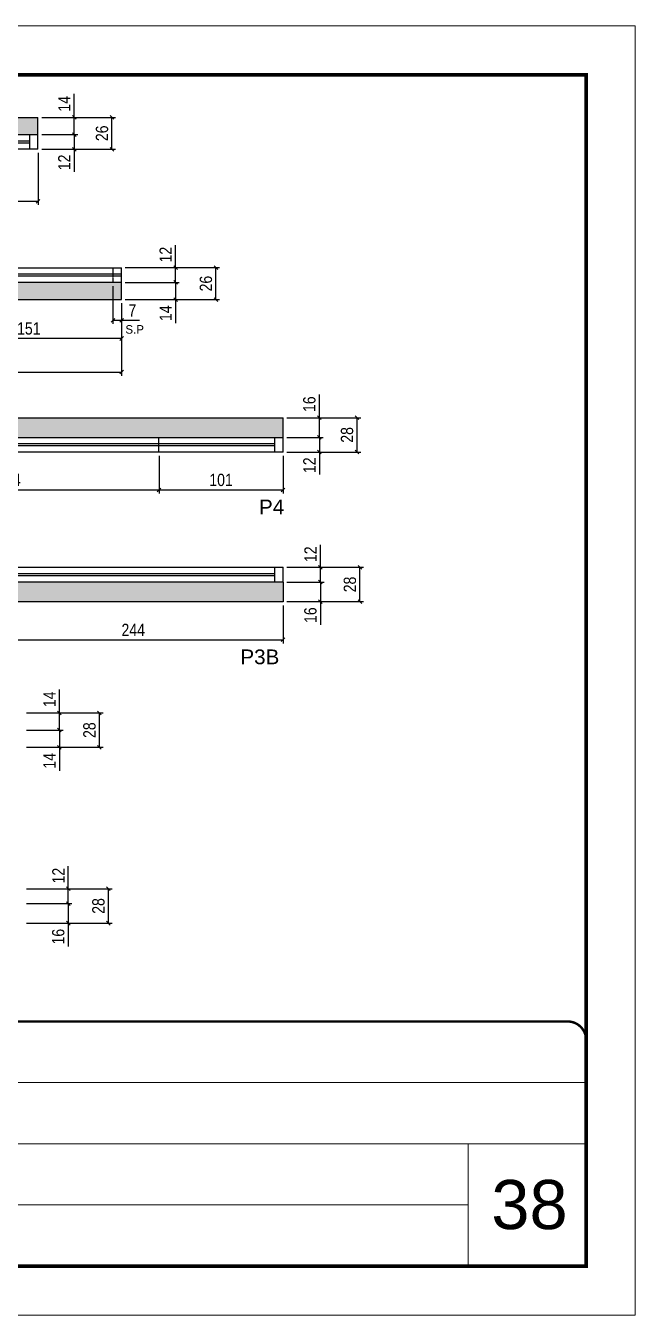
# Model space of a CAD drawing. Extents: x 3330 to 22105, y 1197 to 30204.
# Drawn here: x 5904 to 6400, y 18426 to 19476 of the extents above; entities that cross this region are included whole.
import ezdxf

# ---------------------------------------------------------------- set-up
doc = ezdxf.new("R2010")
doc.units = 0
for name, pattern in [('CONTINUO', [0]), ('DASHED', [0.75, 0.5, -0.25]), ('HIDDEN', [0.375, 0.25, -0.125])]:
    doc.linetypes.add(name, pattern=pattern)
for name, color, linetype in [('5', 5, 'Continuous'), ('COTA', 241, 'Continuous'), ('Painéis', 200, 'Continuous'), ('SARR_2.2x7', 40, 'Continuous'), ('SARR_EDITAR', 141, 'Continuous'), ('texto', 7, 'Continuous')]:
    doc.layers.add(name, color=color, linetype=linetype)
for name, color, linetype, lineweight in [('CARIMBO', 255, 'Continuous', 9), ('Folhas', 255, 'Continuous', 9), ('SARRAFO DE PRESSAO', 251, 'DASHED', 9)]:
    doc.layers.add(name, color=color, linetype=linetype, lineweight=lineweight)
doc.styles.add('ARIAL', font='arial.ttf')
doc.styles.add('COTA TECNICA', font='techl___.ttf', dxfattribs={"height": 10})
doc.styles.add('ROMAS860', font='ROMAS860.SHX')
doc.styles.get("Standard").update_dxf_attribs({"font": 'arial.ttf'})
doc.dimstyles.new('PAINEL', dxfattribs={"dimtxt": 10, "dimasz": 3, "dimexe": 3, "dimexo": 3, "dimgap": 3, "dimtad": 1, "dimdec": 1, "dimzin": 12, "dimdsep": 46, "dimtxsty": 'COTA TECNICA', "dimblk1": 'OBLIQUE', "dimblk2": 'OBLIQUE', "dimsah": 1, "dimcen": 0.9, "dimclrd": 4, "dimclre": 4, "dimclrt": 240, "dimadec": 1, "dimazin": 3, "dimtfac": 1, "dimtdec": 1, "dimtmove": 0, "dimatfit": 3, "dimfxl": 1, "dimtolj": 1, "dimtzin": 12, "dimarcsym": 0})

# ---------------------------------------------------------------- blocks, each defined once
blk = doc.blocks.new('9999999999')
at = {"color": 30, "linetype": 'CONTINUO'}
for p, q in [((98564.6, 34379.6), (99584, 34379.6)), ((98564.6, 34329.8), (99488, 34329.8)), ((99584, 34329.8), (99488, 34329.8)), ((99488, 34329.8), (99488, 34230.2)), ((98564.6, 34280), (99488, 34280))]:
    blk.add_line(p, q, dxfattribs=at)
at = {"color": 30, "linetype": 'CONTINUO', "const_width": 2}
blk.add_lwpolyline([(99584, 34230.2), (99584, 34414.4, 0.414214), (99569, 34429.4), (98229, 34429.4, 0.414214), (98214, 34414.4), (98214, 34245.2, 0.414214), (98229, 34230.2), (99584, 34230.2)], format="xyb", dxfattribs=at)
at = {"layer": 'Folhas'}
blk.add_lwpolyline([(98139, 34190.2), (99624, 34190.2), (99624, 35240.2), (98139, 35240.2)], close=True, dxfattribs=at)
at = {"layer": 'Folhas', "color": 30, "const_width": 3}
blk.add_lwpolyline([(98214, 34230.2), (99584, 34230.2), (99584, 35200.2), (98214, 35200.2)], close=True, dxfattribs=at)
blk = doc.blocks.new('_Oblique')
at = {"color": 0, "linetype": 'ByBlock', "lineweight": -2}
blk.add_line((-0.5, -0.5), (0.5, 0.5), dxfattribs=at)
blk = doc.blocks.new('*D2889')
at = {"layer": 'COTA', "color": 4, "linetype": 'ByBlock', "lineweight": -2, "transparency": 16777216}
for p, q in [((5674.6, 19372.4), (5674.6, 19330.1)), ((5913.6, 19372.4), (5913.6, 19330.1)), ((5674.6, 19333.1), (5913.6, 19333.1))]:
    blk.add_line(p, q, dxfattribs=at)
at = {"layer": 'Defpoints', "color": 0, "linetype": 'ByBlock', "transparency": 16777216}
for p in [(5674.6, 19375.4), (5913.6, 19375.4), (5913.6, 19333.1)]:
    blk.add_point(p, dxfattribs=at)
at = {"layer": 'COTA', "color": 4, "linetype": 'ByBlock', "lineweight": -2, "transparency": 16777216, "xscale": 3, "yscale": 3, "zscale": 3, "rotation": 180}
blk.add_blockref('_Oblique', (5674.6, 19333.1), dxfattribs=at)
at = {"layer": 'COTA', "color": 4, "linetype": 'ByBlock', "lineweight": -2, "transparency": 16777216, "xscale": 3, "yscale": 3, "zscale": 3}
blk.add_blockref('_Oblique', (5913.6, 19333.1), dxfattribs=at)
at = {"layer": 'COTA', "color": 240, "linetype": 'ByBlock', "transparency": 16777216, "insert": (5794.1, 19341.3), "char_height": 10, "attachment_point": 5, "style": 'COTA TECNICA'}
blk.add_mtext('\\A1;239', dxfattribs=at)
blk = doc.blocks.new('*D2890')
at = {"layer": 'COTA', "color": 4, "linetype": 'ByBlock', "lineweight": -2, "transparency": 16777216}
for p, q in [((5916.6, 19387.4), (5946.1, 19387.4)), ((5943.1, 19387.4), (5943.1, 19375.4)), ((5916.6, 19375.4), (5946.1, 19375.4)), ((5943.1, 19375.4), (5943.1, 19357))]:
    blk.add_line(p, q, dxfattribs=at)
at = {"layer": 'Defpoints', "color": 0, "linetype": 'ByBlock', "transparency": 16777216}
for p in [(5913.6, 19387.4), (5913.6, 19375.4), (5943.1, 19375.4)]:
    blk.add_point(p, dxfattribs=at)
at = {"layer": 'COTA', "color": 4, "linetype": 'ByBlock', "lineweight": -2, "transparency": 16777216, "xscale": 3, "yscale": 3, "zscale": 3}
for p, rotation in [((5943.1, 19387.4), 90), ((5943.1, 19375.4), 270)]:
    blk.add_blockref('_Oblique', p, dxfattribs=dict(at, rotation=rotation))
at = {"layer": 'COTA', "color": 240, "linetype": 'ByBlock', "transparency": 16777216, "insert": (5935, 19364.7), "char_height": 10, "attachment_point": 5, "rotation": 90, "style": 'COTA TECNICA'}
blk.add_mtext('\\A1;12', dxfattribs=at)
blk = doc.blocks.new('*D2891')
at = {"layer": 'COTA', "color": 4, "linetype": 'ByBlock', "lineweight": -2, "transparency": 16777216}
for p, q in [((5943.1, 19401.4), (5943.1, 19420.5)), ((5916.6, 19401.4), (5946.1, 19401.4)), ((5943.1, 19387.4), (5943.1, 19401.4)), ((5916.6, 19387.4), (5946.1, 19387.4))]:
    blk.add_line(p, q, dxfattribs=at)
at = {"layer": 'Defpoints', "color": 0, "linetype": 'ByBlock', "transparency": 16777216}
for p in [(5913.6, 19401.4), (5943.1, 19401.4), (5913.6, 19387.4)]:
    blk.add_point(p, dxfattribs=at)
at = {"layer": 'COTA', "color": 4, "linetype": 'ByBlock', "lineweight": -2, "transparency": 16777216, "xscale": 3, "yscale": 3, "zscale": 3}
for p, rotation in [((5943.1, 19401.4), 90), ((5943.1, 19387.4), 270)]:
    blk.add_blockref('_Oblique', p, dxfattribs=dict(at, rotation=rotation))
at = {"layer": 'COTA', "color": 240, "linetype": 'ByBlock', "transparency": 16777216, "insert": (5935, 19412.4), "char_height": 10, "attachment_point": 5, "rotation": 90, "style": 'COTA TECNICA'}
blk.add_mtext('\\A1;14', dxfattribs=at)
blk = doc.blocks.new('*D2892')
at = {"layer": 'COTA', "color": 4, "linetype": 'ByBlock', "lineweight": -2, "transparency": 16777216}
for p, q in [((5916.6, 19401.4), (5976.8, 19401.4)), ((5973.8, 19375.4), (5973.8, 19401.4)), ((5916.6, 19375.4), (5976.8, 19375.4))]:
    blk.add_line(p, q, dxfattribs=at)
at = {"layer": 'Defpoints', "color": 0, "linetype": 'ByBlock', "transparency": 16777216}
for p in [(5913.6, 19401.4), (5973.8, 19401.4), (5913.6, 19375.4)]:
    blk.add_point(p, dxfattribs=at)
at = {"layer": 'COTA', "color": 4, "linetype": 'ByBlock', "lineweight": -2, "transparency": 16777216, "xscale": 3, "yscale": 3, "zscale": 3}
for p, rotation in [((5973.8, 19401.4), 90), ((5973.8, 19375.4), 270)]:
    blk.add_blockref('_Oblique', p, dxfattribs=dict(at, rotation=rotation))
at = {"layer": 'COTA', "color": 240, "linetype": 'ByBlock', "transparency": 16777216, "insert": (5965.7, 19388.4), "char_height": 10, "attachment_point": 5, "rotation": 90, "style": 'COTA TECNICA'}
blk.add_mtext('\\A1;26', dxfattribs=at)
blk = doc.blocks.new('*D2894')
at = {"layer": 'COTA', "color": 4, "linetype": 'ByBlock', "lineweight": -2, "transparency": 16777216}
for p, q in [((5708.6, 19264), (5708.6, 19191)), ((5981.6, 19250), (5981.6, 19191)), ((5708.6, 19194), (5981.6, 19194))]:
    blk.add_line(p, q, dxfattribs=at)
at = {"layer": 'Defpoints', "color": 0, "linetype": 'ByBlock', "transparency": 16777216}
for p in [(5708.6, 19267), (5981.6, 19253), (5981.6, 19194)]:
    blk.add_point(p, dxfattribs=at)
at = {"layer": 'COTA', "color": 4, "linetype": 'ByBlock', "lineweight": -2, "transparency": 16777216, "xscale": 3, "yscale": 3, "zscale": 3, "rotation": 180}
blk.add_blockref('_Oblique', (5708.6, 19194), dxfattribs=at)
at = {"layer": 'COTA', "color": 4, "linetype": 'ByBlock', "lineweight": -2, "transparency": 16777216, "xscale": 3, "yscale": 3, "zscale": 3}
blk.add_blockref('_Oblique', (5981.6, 19194), dxfattribs=at)
at = {"layer": 'COTA', "color": 240, "linetype": 'ByBlock', "transparency": 16777216, "insert": (5845.1, 19202.2), "char_height": 10, "attachment_point": 5, "style": 'COTA TECNICA'}
blk.add_mtext('\\A1;273', dxfattribs=at)
blk = doc.blocks.new('*D2897')
at = {"layer": 'COTA', "color": 4, "linetype": 'ByBlock', "lineweight": -2, "transparency": 16777216}
for p, q in [((5830.6, 19264), (5830.6, 19218.3)), ((5981.6, 19250), (5981.6, 19218.3)), ((5981.6, 19221.3), (5830.6, 19221.3))]:
    blk.add_line(p, q, dxfattribs=at)
at = {"layer": 'Defpoints', "color": 0, "linetype": 'ByBlock', "transparency": 16777216}
for p in [(5830.6, 19267), (5981.6, 19253), (5830.6, 19221.3)]:
    blk.add_point(p, dxfattribs=at)
at = {"layer": 'COTA', "color": 4, "linetype": 'ByBlock', "lineweight": -2, "transparency": 16777216, "xscale": 3, "yscale": 3, "zscale": 3, "rotation": 180}
blk.add_blockref('_Oblique', (5830.6, 19221.3), dxfattribs=at)
at = {"layer": 'COTA', "color": 4, "linetype": 'ByBlock', "lineweight": -2, "transparency": 16777216, "xscale": 3, "yscale": 3, "zscale": 3}
blk.add_blockref('_Oblique', (5981.6, 19221.3), dxfattribs=at)
at = {"layer": 'COTA', "color": 240, "linetype": 'ByBlock', "transparency": 16777216, "insert": (5906.1, 19229.4), "char_height": 10, "attachment_point": 5, "style": 'COTA TECNICA'}
blk.add_mtext('\\A1;151', dxfattribs=at)
blk = doc.blocks.new('*D2899')
at = {"layer": 'COTA', "color": 4, "linetype": 'ByBlock', "lineweight": -2, "transparency": 16777216}
for p, q in [((6025.6, 19279), (6025.6, 19297.3)), ((5984.6, 19279), (6028.6, 19279)), ((6025.6, 19267), (6025.6, 19279)), ((5984.6, 19267), (6028.6, 19267))]:
    blk.add_line(p, q, dxfattribs=at)
at = {"layer": 'Defpoints', "color": 0, "linetype": 'ByBlock', "transparency": 16777216}
for p in [(5981.6, 19279), (6025.6, 19279), (5981.6, 19267)]:
    blk.add_point(p, dxfattribs=at)
at = {"layer": 'COTA', "color": 4, "linetype": 'ByBlock', "lineweight": -2, "transparency": 16777216, "xscale": 3, "yscale": 3, "zscale": 3}
for p, rotation in [((6025.6, 19279), 90), ((6025.6, 19267), 270)]:
    blk.add_blockref('_Oblique', p, dxfattribs=dict(at, rotation=rotation))
at = {"layer": 'COTA', "color": 240, "linetype": 'ByBlock', "transparency": 16777216, "insert": (6017.5, 19289.6), "char_height": 10, "attachment_point": 5, "rotation": 90, "style": 'COTA TECNICA'}
blk.add_mtext('\\A1;12', dxfattribs=at)
blk = doc.blocks.new('*D2900')
at = {"layer": 'COTA', "color": 4, "linetype": 'ByBlock', "lineweight": -2, "transparency": 16777216}
for p, q in [((5984.6, 19267), (6028.6, 19267)), ((6025.6, 19267), (6025.6, 19253)), ((5984.6, 19253), (6028.6, 19253)), ((6025.6, 19253), (6025.6, 19233.9))]:
    blk.add_line(p, q, dxfattribs=at)
at = {"layer": 'Defpoints', "color": 0, "linetype": 'ByBlock', "transparency": 16777216}
for p in [(5981.6, 19267), (5981.6, 19253), (6025.6, 19253)]:
    blk.add_point(p, dxfattribs=at)
at = {"layer": 'COTA', "color": 4, "linetype": 'ByBlock', "lineweight": -2, "transparency": 16777216, "xscale": 3, "yscale": 3, "zscale": 3}
for p, rotation in [((6025.6, 19267), 90), ((6025.6, 19253), 270)]:
    blk.add_blockref('_Oblique', p, dxfattribs=dict(at, rotation=rotation))
at = {"layer": 'COTA', "color": 240, "linetype": 'ByBlock', "transparency": 16777216, "insert": (6017.5, 19241.9), "char_height": 10, "attachment_point": 5, "rotation": 90, "style": 'COTA TECNICA'}
blk.add_mtext('\\A1;14', dxfattribs=at)
blk = doc.blocks.new('*D2901')
at = {"layer": 'COTA', "color": 4, "linetype": 'ByBlock', "lineweight": -2, "transparency": 16777216}
for p, q in [((5984.6, 19279), (6061.4, 19279)), ((6058.4, 19253), (6058.4, 19279)), ((5984.6, 19253), (6061.4, 19253))]:
    blk.add_line(p, q, dxfattribs=at)
at = {"layer": 'Defpoints', "color": 0, "linetype": 'ByBlock', "transparency": 16777216}
for p in [(5981.6, 19279), (6058.4, 19279), (5981.6, 19253)]:
    blk.add_point(p, dxfattribs=at)
at = {"layer": 'COTA', "color": 4, "linetype": 'ByBlock', "lineweight": -2, "transparency": 16777216, "xscale": 3, "yscale": 3, "zscale": 3}
for p, rotation in [((6058.4, 19279), 90), ((6058.4, 19253), 270)]:
    blk.add_blockref('_Oblique', p, dxfattribs=dict(at, rotation=rotation))
at = {"layer": 'COTA', "color": 240, "linetype": 'ByBlock', "transparency": 16777216, "insert": (6050.3, 19266), "char_height": 10, "attachment_point": 5, "rotation": 90, "style": 'COTA TECNICA'}
blk.add_mtext('\\A1;26', dxfattribs=at)
blk = doc.blocks.new('*D2902')
at = {"layer": 'COTA', "color": 4, "linetype": 'ByBlock', "lineweight": -2, "transparency": 16777216}
for p, q in [((5974.6, 19264), (5974.6, 19233.2)), ((5981.6, 19250), (5981.6, 19233.2)), ((5974.6, 19236.2), (5981.6, 19236.2)), ((5981.6, 19236.2), (5996.3, 19236.2))]:
    blk.add_line(p, q, dxfattribs=at)
at = {"layer": 'Defpoints', "color": 0, "linetype": 'ByBlock', "transparency": 16777216}
for p in [(5974.6, 19267), (5981.6, 19253), (5981.6, 19236.2)]:
    blk.add_point(p, dxfattribs=at)
at = {"layer": 'COTA', "color": 4, "linetype": 'ByBlock', "lineweight": -2, "transparency": 16777216, "xscale": 3, "yscale": 3, "zscale": 3, "rotation": 180}
blk.add_blockref('_Oblique', (5974.6, 19236.2), dxfattribs=at)
at = {"layer": 'COTA', "color": 4, "linetype": 'ByBlock', "lineweight": -2, "transparency": 16777216, "xscale": 3, "yscale": 3, "zscale": 3}
blk.add_blockref('_Oblique', (5981.6, 19236.2), dxfattribs=at)
at = {"layer": 'COTA', "color": 240, "linetype": 'ByBlock', "transparency": 16777216, "insert": (5990.4, 19244.2), "char_height": 10, "attachment_point": 5, "style": 'COTA TECNICA'}
blk.add_mtext('\\A1;7', dxfattribs=at)
blk = doc.blocks.new('*D2938')
at = {"layer": 'COTA', "color": 4, "linetype": 'ByBlock', "lineweight": -2, "transparency": 16777216}
for p, q in [((5768.1, 19125.8), (5768.1, 19095)), ((6012.1, 19125.8), (6012.1, 19095)), ((5768.1, 19098), (6012.1, 19098))]:
    blk.add_line(p, q, dxfattribs=at)
at = {"layer": 'Defpoints', "color": 0, "linetype": 'ByBlock', "transparency": 16777216}
for p in [(5768.1, 19128.8), (6012.1, 19128.8), (6012.1, 19098)]:
    blk.add_point(p, dxfattribs=at)
at = {"layer": 'COTA', "color": 4, "linetype": 'ByBlock', "lineweight": -2, "transparency": 16777216, "xscale": 3, "yscale": 3, "zscale": 3, "rotation": 180}
blk.add_blockref('_Oblique', (5768.1, 19098), dxfattribs=at)
at = {"layer": 'COTA', "color": 4, "linetype": 'ByBlock', "lineweight": -2, "transparency": 16777216, "xscale": 3, "yscale": 3, "zscale": 3}
blk.add_blockref('_Oblique', (6012.1, 19098), dxfattribs=at)
at = {"layer": 'COTA', "color": 240, "linetype": 'ByBlock', "transparency": 16777216, "insert": (5890.1, 19106.1), "char_height": 10, "attachment_point": 5, "style": 'COTA TECNICA'}
blk.add_mtext('\\A1;244', dxfattribs=at)
blk = doc.blocks.new('*D2939')
at = {"layer": 'COTA', "color": 4, "linetype": 'ByBlock', "lineweight": -2, "transparency": 16777216}
for p, q in [((6116.1, 19140.8), (6145.6, 19140.8)), ((6142.6, 19140.8), (6142.6, 19128.8)), ((6116.1, 19128.8), (6145.6, 19128.8)), ((6142.6, 19128.8), (6142.6, 19110.5))]:
    blk.add_line(p, q, dxfattribs=at)
at = {"layer": 'Defpoints', "color": 0, "linetype": 'ByBlock', "transparency": 16777216}
for p in [(6113.1, 19140.8), (6113.1, 19128.8), (6142.6, 19128.8)]:
    blk.add_point(p, dxfattribs=at)
at = {"layer": 'COTA', "color": 4, "linetype": 'ByBlock', "lineweight": -2, "transparency": 16777216, "xscale": 3, "yscale": 3, "zscale": 3}
for p, rotation in [((6142.6, 19140.8), 90), ((6142.6, 19128.8), 270)]:
    blk.add_blockref('_Oblique', p, dxfattribs=dict(at, rotation=rotation))
at = {"layer": 'COTA', "color": 240, "linetype": 'ByBlock', "transparency": 16777216, "insert": (6134.5, 19118.1), "char_height": 10, "attachment_point": 5, "rotation": 90, "style": 'COTA TECNICA'}
blk.add_mtext('\\A1;12', dxfattribs=at)
blk = doc.blocks.new('*D2940')
at = {"layer": 'COTA', "color": 4, "linetype": 'ByBlock', "lineweight": -2, "transparency": 16777216}
for p, q in [((6142.6, 19156.8), (6142.6, 19175.8)), ((6116.1, 19156.8), (6145.6, 19156.8)), ((6142.6, 19140.8), (6142.6, 19156.8)), ((6116.1, 19140.8), (6145.6, 19140.8))]:
    blk.add_line(p, q, dxfattribs=at)
at = {"layer": 'Defpoints', "color": 0, "linetype": 'ByBlock', "transparency": 16777216}
for p in [(6113.1, 19156.8), (6142.6, 19156.8), (6113.1, 19140.8)]:
    blk.add_point(p, dxfattribs=at)
at = {"layer": 'COTA', "color": 4, "linetype": 'ByBlock', "lineweight": -2, "transparency": 16777216, "xscale": 3, "yscale": 3, "zscale": 3}
for p, rotation in [((6142.6, 19156.8), 90), ((6142.6, 19140.8), 270)]:
    blk.add_blockref('_Oblique', p, dxfattribs=dict(at, rotation=rotation))
at = {"layer": 'COTA', "color": 240, "linetype": 'ByBlock', "transparency": 16777216, "insert": (6134.5, 19167.8), "char_height": 10, "attachment_point": 5, "rotation": 90, "style": 'COTA TECNICA'}
blk.add_mtext('\\A1;16', dxfattribs=at)
blk = doc.blocks.new('*D2941')
at = {"layer": 'COTA', "color": 4, "linetype": 'ByBlock', "lineweight": -2, "transparency": 16777216}
for p, q in [((6116.1, 19156.8), (6176.3, 19156.8)), ((6173.3, 19128.8), (6173.3, 19156.8)), ((6116.1, 19128.8), (6176.3, 19128.8))]:
    blk.add_line(p, q, dxfattribs=at)
at = {"layer": 'Defpoints', "color": 0, "linetype": 'ByBlock', "transparency": 16777216}
for p in [(6113.1, 19156.8), (6173.3, 19156.8), (6113.1, 19128.8)]:
    blk.add_point(p, dxfattribs=at)
at = {"layer": 'COTA', "color": 4, "linetype": 'ByBlock', "lineweight": -2, "transparency": 16777216, "xscale": 3, "yscale": 3, "zscale": 3}
for p, rotation in [((6173.3, 19156.8), 90), ((6173.3, 19128.8), 270)]:
    blk.add_blockref('_Oblique', p, dxfattribs=dict(at, rotation=rotation))
at = {"layer": 'COTA', "color": 240, "linetype": 'ByBlock', "transparency": 16777216, "insert": (6165.2, 19142.8), "char_height": 10, "attachment_point": 5, "rotation": 90, "style": 'COTA TECNICA'}
blk.add_mtext('\\A1;28', dxfattribs=at)
blk = doc.blocks.new('*D2943')
at = {"layer": 'COTA', "color": 4, "linetype": 'ByBlock', "lineweight": -2, "transparency": 16777216}
for p, q in [((6012.1, 19125.8), (6012.1, 19095)), ((6113.1, 19125.8), (6113.1, 19095)), ((6012.1, 19098), (6113.1, 19098))]:
    blk.add_line(p, q, dxfattribs=at)
at = {"layer": 'Defpoints', "color": 0, "linetype": 'ByBlock', "transparency": 16777216}
for p in [(6012.1, 19128.8), (6113.1, 19128.8), (6113.1, 19098)]:
    blk.add_point(p, dxfattribs=at)
at = {"layer": 'COTA', "color": 4, "linetype": 'ByBlock', "lineweight": -2, "transparency": 16777216, "xscale": 3, "yscale": 3, "zscale": 3, "rotation": 180}
blk.add_blockref('_Oblique', (6012.1, 19098), dxfattribs=at)
at = {"layer": 'COTA', "color": 4, "linetype": 'ByBlock', "lineweight": -2, "transparency": 16777216, "xscale": 3, "yscale": 3, "zscale": 3}
blk.add_blockref('_Oblique', (6113.1, 19098), dxfattribs=at)
at = {"layer": 'COTA', "color": 240, "linetype": 'ByBlock', "transparency": 16777216, "insert": (6062.6, 19106.1), "char_height": 10, "attachment_point": 5, "style": 'COTA TECNICA'}
blk.add_mtext('\\A1;101', dxfattribs=at)
blk = doc.blocks.new('*D2944')
at = {"layer": 'COTA', "color": 4, "linetype": 'ByBlock', "lineweight": -2, "transparency": 16777216}
for p, q in [((5869.1, 19020), (5869.1, 18973)), ((6113.1, 19004), (6113.1, 18973)), ((5869.1, 18976), (6113.1, 18976))]:
    blk.add_line(p, q, dxfattribs=at)
at = {"layer": 'Defpoints', "color": 0, "linetype": 'ByBlock', "transparency": 16777216}
for p in [(5869.1, 19023), (6113.1, 19007), (6113.1, 18976)]:
    blk.add_point(p, dxfattribs=at)
at = {"layer": 'COTA', "color": 4, "linetype": 'ByBlock', "lineweight": -2, "transparency": 16777216, "xscale": 3, "yscale": 3, "zscale": 3, "rotation": 180}
blk.add_blockref('_Oblique', (5869.1, 18976), dxfattribs=at)
at = {"layer": 'COTA', "color": 4, "linetype": 'ByBlock', "lineweight": -2, "transparency": 16777216, "xscale": 3, "yscale": 3, "zscale": 3}
blk.add_blockref('_Oblique', (6113.1, 18976), dxfattribs=at)
at = {"layer": 'COTA', "color": 240, "linetype": 'ByBlock', "transparency": 16777216, "insert": (5991.1, 18984), "char_height": 10, "attachment_point": 5, "style": 'COTA TECNICA'}
blk.add_mtext('\\A1;244', dxfattribs=at)
blk = doc.blocks.new('*D2948')
at = {"layer": 'COTA', "color": 4, "linetype": 'ByBlock', "lineweight": -2, "transparency": 16777216}
for p, q in [((6143.5, 19035), (6143.5, 19053.3)), ((6116.1, 19035), (6146.5, 19035)), ((6143.5, 19023), (6143.5, 19035)), ((6116.1, 19023), (6146.5, 19023))]:
    blk.add_line(p, q, dxfattribs=at)
at = {"layer": 'Defpoints', "color": 0, "linetype": 'ByBlock', "transparency": 16777216}
for p in [(6113.1, 19035), (6143.5, 19035), (6113.1, 19023)]:
    blk.add_point(p, dxfattribs=at)
at = {"layer": 'COTA', "color": 4, "linetype": 'ByBlock', "lineweight": -2, "transparency": 16777216, "xscale": 3, "yscale": 3, "zscale": 3}
for p, rotation in [((6143.5, 19035), 90), ((6143.5, 19023), 270)]:
    blk.add_blockref('_Oblique', p, dxfattribs=dict(at, rotation=rotation))
at = {"layer": 'COTA', "color": 240, "linetype": 'ByBlock', "transparency": 16777216, "insert": (6135.4, 19045.6), "char_height": 10, "attachment_point": 5, "rotation": 90, "style": 'COTA TECNICA'}
blk.add_mtext('\\A1;12', dxfattribs=at)
blk = doc.blocks.new('*D2949')
at = {"layer": 'COTA', "color": 4, "linetype": 'ByBlock', "lineweight": -2, "transparency": 16777216}
for p, q in [((6116.1, 19023), (6146.5, 19023)), ((6143.5, 19023), (6143.5, 19007)), ((6116.1, 19007), (6146.5, 19007)), ((6143.5, 19007), (6143.5, 18988))]:
    blk.add_line(p, q, dxfattribs=at)
at = {"layer": 'Defpoints', "color": 0, "linetype": 'ByBlock', "transparency": 16777216}
for p in [(6113.1, 19023), (6113.1, 19007), (6143.5, 19007)]:
    blk.add_point(p, dxfattribs=at)
at = {"layer": 'COTA', "color": 4, "linetype": 'ByBlock', "lineweight": -2, "transparency": 16777216, "xscale": 3, "yscale": 3, "zscale": 3}
for p, rotation in [((6143.5, 19023), 90), ((6143.5, 19007), 270)]:
    blk.add_blockref('_Oblique', p, dxfattribs=dict(at, rotation=rotation))
at = {"layer": 'COTA', "color": 240, "linetype": 'ByBlock', "transparency": 16777216, "insert": (6135.4, 18996), "char_height": 10, "attachment_point": 5, "rotation": 90, "style": 'COTA TECNICA'}
blk.add_mtext('\\A1;16', dxfattribs=at)
blk = doc.blocks.new('*D2950')
at = {"layer": 'COTA', "color": 4, "linetype": 'ByBlock', "lineweight": -2, "transparency": 16777216}
for p, q in [((6116.1, 19035), (6178.6, 19035)), ((6175.6, 19007), (6175.6, 19035)), ((6116.1, 19007), (6178.6, 19007))]:
    blk.add_line(p, q, dxfattribs=at)
at = {"layer": 'Defpoints', "color": 0, "linetype": 'ByBlock', "transparency": 16777216}
for p in [(6113.1, 19035), (6175.6, 19035), (6113.1, 19007)]:
    blk.add_point(p, dxfattribs=at)
at = {"layer": 'COTA', "color": 4, "linetype": 'ByBlock', "lineweight": -2, "transparency": 16777216, "xscale": 3, "yscale": 3, "zscale": 3}
for p, rotation in [((6175.6, 19035), 90), ((6175.6, 19007), 270)]:
    blk.add_blockref('_Oblique', p, dxfattribs=dict(at, rotation=rotation))
at = {"layer": 'COTA', "color": 240, "linetype": 'ByBlock', "transparency": 16777216, "insert": (6167.5, 19021), "char_height": 10, "attachment_point": 5, "rotation": 90, "style": 'COTA TECNICA'}
blk.add_mtext('\\A1;28', dxfattribs=at)
blk = doc.blocks.new('*D2956')
at = {"layer": 'COTA', "color": 4, "linetype": 'ByBlock', "lineweight": -2, "transparency": 16777216}
for p, q in [((5904.1, 18902.4), (5934, 18902.4)), ((5931, 18902.4), (5931, 18888.4)), ((5904.1, 18888.4), (5934, 18888.4)), ((5931, 18888.4), (5931, 18869.3))]:
    blk.add_line(p, q, dxfattribs=at)
at = {"layer": 'Defpoints', "color": 0, "linetype": 'ByBlock', "transparency": 16777216}
for p in [(5901.1, 18902.4), (5901.1, 18888.4), (5931, 18888.4)]:
    blk.add_point(p, dxfattribs=at)
at = {"layer": 'COTA', "color": 4, "linetype": 'ByBlock', "lineweight": -2, "transparency": 16777216, "xscale": 3, "yscale": 3, "zscale": 3}
for p, rotation in [((5931, 18902.4), 90), ((5931, 18888.4), 270)]:
    blk.add_blockref('_Oblique', p, dxfattribs=dict(at, rotation=rotation))
at = {"layer": 'COTA', "color": 240, "linetype": 'ByBlock', "transparency": 16777216, "insert": (5922.9, 18877.4), "char_height": 10, "attachment_point": 5, "rotation": 90, "style": 'COTA TECNICA'}
blk.add_mtext('\\A1;14', dxfattribs=at)
blk = doc.blocks.new('*D2957')
at = {"layer": 'COTA', "color": 4, "linetype": 'ByBlock', "lineweight": -2, "transparency": 16777216}
for p, q in [((5931, 18916.4), (5931, 18935.6)), ((5904.1, 18916.4), (5934, 18916.4)), ((5931, 18902.4), (5931, 18916.4)), ((5904.1, 18902.4), (5934, 18902.4))]:
    blk.add_line(p, q, dxfattribs=at)
at = {"layer": 'Defpoints', "color": 0, "linetype": 'ByBlock', "transparency": 16777216}
for p in [(5901.1, 18916.4), (5931, 18916.4), (5901.1, 18902.4)]:
    blk.add_point(p, dxfattribs=at)
at = {"layer": 'COTA', "color": 4, "linetype": 'ByBlock', "lineweight": -2, "transparency": 16777216, "xscale": 3, "yscale": 3, "zscale": 3}
for p, rotation in [((5931, 18916.4), 90), ((5931, 18902.4), 270)]:
    blk.add_blockref('_Oblique', p, dxfattribs=dict(at, rotation=rotation))
at = {"layer": 'COTA', "color": 240, "linetype": 'ByBlock', "transparency": 16777216, "insert": (5922.9, 18927.5), "char_height": 10, "attachment_point": 5, "rotation": 90, "style": 'COTA TECNICA'}
blk.add_mtext('\\A1;14', dxfattribs=at)
blk = doc.blocks.new('*D2904')
at = {"layer": 'COTA', "color": 4, "linetype": 'ByBlock', "lineweight": -2, "transparency": 16777216}
for p, q in [((5904.1, 18916.4), (5966.6, 18916.4)), ((5963.6, 18888.4), (5963.6, 18916.4)), ((5904.1, 18888.4), (5966.6, 18888.4))]:
    blk.add_line(p, q, dxfattribs=at)
at = {"layer": 'Defpoints', "color": 0, "linetype": 'ByBlock', "transparency": 16777216}
for p in [(5901.1, 18916.4), (5963.6, 18916.4), (5901.1, 18888.4)]:
    blk.add_point(p, dxfattribs=at)
at = {"layer": 'COTA', "color": 4, "linetype": 'ByBlock', "lineweight": -2, "transparency": 16777216, "xscale": 3, "yscale": 3, "zscale": 3}
for p, rotation in [((5963.6, 18916.4), 90), ((5963.6, 18888.4), 270)]:
    blk.add_blockref('_Oblique', p, dxfattribs=dict(at, rotation=rotation))
at = {"layer": 'COTA', "color": 240, "linetype": 'ByBlock', "transparency": 16777216, "insert": (5955.5, 18902.4), "char_height": 10, "attachment_point": 5, "rotation": 90, "style": 'COTA TECNICA'}
blk.add_mtext('\\A1;28', dxfattribs=at)
blk = doc.blocks.new('*D2907')
at = {"layer": 'COTA', "color": 4, "linetype": 'ByBlock', "lineweight": -2, "transparency": 16777216}
for p, q in [((5904.1, 18761.2), (5941.2, 18761.2)), ((5938.2, 18761.2), (5938.2, 18745.2)), ((5904.1, 18745.2), (5941.2, 18745.2)), ((5938.2, 18745.2), (5938.2, 18726.2))]:
    blk.add_line(p, q, dxfattribs=at)
at = {"layer": 'Defpoints', "color": 0, "linetype": 'ByBlock', "transparency": 16777216}
for p in [(5901.1, 18761.2), (5901.1, 18745.2), (5938.2, 18745.2)]:
    blk.add_point(p, dxfattribs=at)
at = {"layer": 'COTA', "color": 4, "linetype": 'ByBlock', "lineweight": -2, "transparency": 16777216, "xscale": 3, "yscale": 3, "zscale": 3}
for p, rotation in [((5938.2, 18761.2), 90), ((5938.2, 18745.2), 270)]:
    blk.add_blockref('_Oblique', p, dxfattribs=dict(at, rotation=rotation))
at = {"layer": 'COTA', "color": 240, "linetype": 'ByBlock', "transparency": 16777216, "insert": (5930.1, 18734.2), "char_height": 10, "attachment_point": 5, "rotation": 90, "style": 'COTA TECNICA'}
blk.add_mtext('\\A1;16', dxfattribs=at)
blk = doc.blocks.new('*D2908')
at = {"layer": 'COTA', "color": 4, "linetype": 'ByBlock', "lineweight": -2, "transparency": 16777216}
for p, q in [((5938.2, 18773.2), (5938.2, 18791.5)), ((5904.1, 18773.2), (5941.2, 18773.2)), ((5938.2, 18761.2), (5938.2, 18773.2)), ((5904.1, 18761.2), (5941.2, 18761.2))]:
    blk.add_line(p, q, dxfattribs=at)
at = {"layer": 'Defpoints', "color": 0, "linetype": 'ByBlock', "transparency": 16777216}
for p in [(5901.1, 18773.2), (5938.2, 18773.2), (5901.1, 18761.2)]:
    blk.add_point(p, dxfattribs=at)
at = {"layer": 'COTA', "color": 4, "linetype": 'ByBlock', "lineweight": -2, "transparency": 16777216, "xscale": 3, "yscale": 3, "zscale": 3}
for p, rotation in [((5938.2, 18773.2), 90), ((5938.2, 18761.2), 270)]:
    blk.add_blockref('_Oblique', p, dxfattribs=dict(at, rotation=rotation))
at = {"layer": 'COTA', "color": 240, "linetype": 'ByBlock', "transparency": 16777216, "insert": (5930.2, 18783.9), "char_height": 10, "attachment_point": 5, "rotation": 90, "style": 'COTA TECNICA'}
blk.add_mtext('\\A1;12', dxfattribs=at)
blk = doc.blocks.new('*D2909')
at = {"layer": 'COTA', "color": 4, "linetype": 'ByBlock', "lineweight": -2, "transparency": 16777216}
for p, q in [((5904.1, 18773.2), (5973.9, 18773.2)), ((5970.9, 18745.2), (5970.9, 18773.2)), ((5904.1, 18745.2), (5973.9, 18745.2))]:
    blk.add_line(p, q, dxfattribs=at)
at = {"layer": 'Defpoints', "color": 0, "linetype": 'ByBlock', "transparency": 16777216}
for p in [(5901.1, 18773.2), (5970.9, 18773.2), (5901.1, 18745.2)]:
    blk.add_point(p, dxfattribs=at)
at = {"layer": 'COTA', "color": 4, "linetype": 'ByBlock', "lineweight": -2, "transparency": 16777216, "xscale": 3, "yscale": 3, "zscale": 3}
for p, rotation in [((5970.9, 18773.2), 90), ((5970.9, 18745.2), 270)]:
    blk.add_blockref('_Oblique', p, dxfattribs=dict(at, rotation=rotation))
at = {"layer": 'COTA', "color": 240, "linetype": 'ByBlock', "transparency": 16777216, "insert": (5962.8, 18759.2), "char_height": 10, "attachment_point": 5, "rotation": 90, "style": 'COTA TECNICA'}
blk.add_mtext('\\A1;28', dxfattribs=at)

msp = doc.modelspace()

# ---------------------------------------------------------------- hatches: boundary and pattern name
at = {"layer": 'COTA', "linetype": 'ByBlock'}
h = msp.add_hatch(dxfattribs=at)
h.set_pattern_fill('AR-CONC', color=256, scale=0.03)
h.set_pattern_definition([(50, (-124110.2733, -5395.6505), (5.46554007, -0.47817257), [0.5715, -6.2865]), (355, (-124110.273, -5395.6505), (-1.05730264, 5.73170536), [0.4572, -5.02921753]), (100.4514447, (-124109.818, -5395.6904), (4.40823741, 5.25353256), [0.48570026, -5.34270734]), (46.1842, (-124110.273, -5394.1265), (8.13237123, -1.26126984), [0.85725, -9.42975]), (96.6355576, (-124109.5956, -5394.232), (7.122124, 7.42278374), [0.7285507, -8.01406824]), (351.184151, (-124110.273, -5394.1265), (7.122124, 7.42278374), [0.685799, -7.54379196]), (21, (-124109.5113, -5394.5075), (4.54843174, -3.06795595), [0.5715, -6.2865]), (326, (-124109.511, -5394.5075), (1.85406085, 5.52563898), [0.4572, -5.0292]), (71.451445, (-124109.132, -5394.763), (6.40249258, 2.45768307), [0.48570026, -5.34269813]), (37.5, (-124110.2733, -5395.6505), (0.092658098, 2.536651166), [0, -4.96824, 0, -5.1054, 0, -5.04825]), (7.5, (-124110.2733, -5395.6505), (2.004589875, 3.005417245), [0, -2.91084, 0, -4.85394, 0, -1.92405]), (327.5, (-124111.9725, -5395.6505), (4.067717855, -0.17186232), [0, -1.905, 0, -5.9436, 0, -7.8867]), (317.5, (-124112.7345, -5395.6505), (4.44387544, 0.76279473), [0, -2.4765, 0, -3.94716, 0, -5.6007])])
h.paths.add_polyline_path([(5405.57, 19401.35), (5405.57, 19387.35), (5644.57, 19387.35), (5644.57, 19375.35), (5674.57, 19375.35), (5674.57, 19387.35), (5913.57, 19387.35), (5913.57, 19401.35)])
h = msp.add_hatch(dxfattribs=at)
h.set_pattern_fill('AR-CONC', color=256, scale=0.03)
h.set_pattern_definition([(50, (-124106.2733, -5392.064), (5.46554007, -0.47817257), [0.5715, -6.2865]), (355, (-124106.273, -5392.064), (-1.05730264, 5.73170536), [0.4572, -5.02921753]), (100.4514447, (-124105.818, -5392.1037), (4.40823741, 5.25353256), [0.48570026, -5.34270734]), (46.1842, (-124106.273, -5390.54), (8.13237123, -1.26126984), [0.85725, -9.42975]), (96.6355576, (-124105.5956, -5390.645), (7.122124, 7.42278374), [0.7285507, -8.01406824]), (351.184151, (-124106.273, -5390.54), (7.122124, 7.42278374), [0.685799, -7.54379196]), (21, (-124105.5113, -5390.921), (4.54843174, -3.06795595), [0.5715, -6.2865]), (326, (-124105.511, -5390.921), (1.85406085, 5.52563898), [0.4572, -5.0292]), (71.451445, (-124105.132, -5391.1765), (6.40249258, 2.45768307), [0.48570026, -5.34269813]), (37.5, (-124106.2733, -5392.0638), (0.092658098, 2.536651166), [0, -4.96824, 0, -5.1054, 0, -5.04825]), (7.5, (-124106.2733, -5392.0638), (2.004589875, 3.005417245), [0, -2.91084, 0, -4.85394, 0, -1.92405]), (327.5, (-124107.9725, -5392.0638), (4.067717855, -0.17186232), [0, -1.905, 0, -5.9436, 0, -7.8867]), (317.5, (-124108.7345, -5392.064), (4.44387544, 0.76279473), [0, -2.4765, 0, -3.94716, 0, -5.6007])])
h.paths.add_polyline_path([(5981.57, 19252.97), (5981.57, 19266.97), (5708.57, 19266.97), (5708.57, 19278.97), (5678.57, 19278.97), (5678.57, 19266.97), (5405.57, 19266.97), (5405.57, 19252.97)])
h = msp.add_hatch(dxfattribs=at)
h.set_pattern_fill('AR-CONC', color=256, scale=0.03)
h.set_pattern_definition([(50, (-124016.7733, -5642.234), (5.46554007, -0.47817257), [0.5715, -6.2865]), (355, (-124016.773, -5642.234), (-1.05730264, 5.73170536), [0.4572, -5.02921753]), (100.4514447, (-124016.318, -5642.274), (4.40823741, 5.25353256), [0.48570026, -5.34270734]), (46.1842, (-124016.773, -5640.71), (8.13237123, -1.26126984), [0.85725, -9.42975]), (96.6355576, (-124016.0956, -5640.815), (7.122124, 7.42278374), [0.7285507, -8.01406824]), (351.184151, (-124016.773, -5640.71), (7.122124, 7.42278374), [0.685799, -7.54379196]), (21, (-124016.0113, -5641.091), (4.54843174, -3.06795595), [0.5715, -6.2865]), (326, (-124016.011, -5641.091), (1.85406085, 5.52563898), [0.4572, -5.0292]), (71.451445, (-124015.632, -5641.347), (6.40249258, 2.45768307), [0.48570026, -5.34269813]), (37.5, (-124016.7733, -5642.2342), (0.092658098, 2.536651166), [0, -4.96824, 0, -5.1054, 0, -5.04825]), (7.5, (-124016.7733, -5642.2342), (2.004589875, 3.005417245), [0, -2.91084, 0, -4.85394, 0, -1.92405]), (327.5, (-124018.4725, -5642.2342), (4.067717855, -0.17186232), [0, -1.905, 0, -5.9436, 0, -7.8867]), (317.5, (-124019.2345, -5642.234), (4.44387544, 0.76279473), [0, -2.4765, 0, -3.94716, 0, -5.6007])])
h.paths.add_polyline_path([(5768.07, 19140.77), (6113.07, 19140.77), (6113.07, 19156.77), (5405.57, 19156.77), (5405.57, 19140.77), (5738.07, 19140.77), (5738.07, 19128.77), (5768.07, 19128.77)])
h = msp.add_hatch(dxfattribs=at)
h.set_pattern_fill('AR-CONC', color=256, scale=0.03)
h.set_pattern_definition([(50, (-124106.2733, -5310.7885), (5.46554007, -0.47817257), [0.5715, -6.2865]), (355, (-124106.273, -5310.7885), (-1.05730264, 5.73170536), [0.4572, -5.02921753]), (100.4514447, (-124105.818, -5310.8283), (4.40823741, 5.25353256), [0.48570026, -5.34270734]), (46.1842, (-124106.273, -5309.2645), (8.13237123, -1.26126984), [0.85725, -9.42975]), (96.6355576, (-124105.5956, -5309.3696), (7.122124, 7.42278374), [0.7285507, -8.01406824]), (351.184151, (-124106.273, -5309.2645), (7.122124, 7.42278374), [0.685799, -7.54379196]), (21, (-124105.5113, -5309.6455), (4.54843174, -3.06795595), [0.5715, -6.2865]), (326, (-124105.511, -5309.6455), (1.85406085, 5.52563898), [0.4572, -5.0292]), (71.451445, (-124105.132, -5309.901), (6.40249258, 2.45768307), [0.48570026, -5.34269813]), (37.5, (-124106.2733, -5310.7885), (0.092658098, 2.536651166), [0, -4.96824, 0, -5.1054, 0, -5.04825]), (7.5, (-124106.2733, -5310.7885), (2.004589875, 3.005417245), [0, -2.91084, 0, -4.85394, 0, -1.92405]), (327.5, (-124107.9725, -5310.7885), (4.067717855, -0.17186232), [0, -1.905, 0, -5.9436, 0, -7.8867]), (317.5, (-124108.7345, -5310.7885), (4.44387544, 0.76279473), [0, -2.4765, 0, -3.94716, 0, -5.6007])])
h.paths.add_polyline_path([(6113.07, 19006.98), (6113.07, 19022.98), (5780.57, 19022.98), (5780.57, 19034.98), (5750.57, 19034.98), (5750.57, 19022.98), (5405.57, 19022.98), (5405.57, 19006.98)])

# ---------------------------------------------------------------- linework, layer by layer
for p, q in [((5405.57, 19401.35), (5913.57, 19401.35)), ((5913.57, 19387.35), (5913.57, 19401.35)), ((5981.57, 19252.97), (5981.57, 19266.97)), ((5405.57, 19252.97), (5981.57, 19252.97)), ((5405.57, 19156.77), (6113.07, 19156.77)), ((6113.07, 19140.77), (6113.07, 19156.77)), ((6113.07, 19022.98), (6113.07, 19006.98)), ((6113.07, 19006.98), (5405.57, 19006.98))]:
    msp.add_line(p, q, dxfattribs=at)
at = {"layer": 'Painéis', "linetype": 'Continuous'}
for p, q in [((5674.57, 19387.35), (5913.57, 19387.35)), ((5913.57, 19375.35), (5913.57, 19387.35)), ((5913.57, 19375.35), (5674.57, 19375.35)), ((5708.57, 19278.97), (5981.57, 19278.97)), ((5981.57, 19266.97), (5981.57, 19278.97)), ((5981.57, 19266.97), (5708.57, 19266.97)), ((5768.07, 19140.77), (6113.07, 19140.77)), ((6012.07, 19128.77), (6012.07, 19140.77)), ((6113.07, 19128.77), (6113.07, 19140.77)), ((6113.07, 19128.77), (5768.07, 19128.77)), ((5780.57, 19034.98), (6113.07, 19034.98)), ((6113.07, 19022.98), (6113.07, 19034.98)), ((6113.07, 19022.98), (5780.57, 19022.98))]:
    msp.add_line(p, q, dxfattribs=at)
at = {"layer": 'SARR_2.2x7', "linetype": 'Continuous'}
for p, q in [((5906.57, 19387.35), (5906.57, 19375.35)), ((6106.07, 19140.77), (6106.07, 19128.77)), ((6106.07, 19034.98), (6106.07, 19022.98))]:
    msp.add_line(p, q, dxfattribs=at)
at = {"layer": 'SARR_2.2x7', "linetype": 'HIDDEN'}
msp.add_line((5974.57, 19278.97), (5974.57, 19266.97), dxfattribs=at)
at = {"layer": 'SARR_EDITAR', "linetype": 'Continuous'}
for p, q in [((5683.57, 19382.35), (5906.57, 19382.35)), ((5906.57, 19380.35), (5683.57, 19380.35)), ((5715.57, 19273.97), (5981.57, 19273.97)), ((5981.57, 19271.97), (5715.57, 19271.97)), ((5775.07, 19135.77), (6012.07, 19135.77)), ((6012.07, 19133.77), (5775.07, 19133.77)), ((6012.07, 19135.77), (6106.07, 19135.77)), ((6106.07, 19133.77), (6012.07, 19133.77)), ((5869.07, 19029.98), (6106.07, 19029.98)), ((6106.07, 19027.98), (5869.07, 19027.98))]:
    msp.add_line(p, q, dxfattribs=at)

# ---------------------------------------------------------------- block references
at = {"layer": 'SARRAFO DE PRESSAO', "color": 6, "linetype": 'ByBlock'}
msp.add_blockref('9999999999', (-93224.25, -15764.26), dxfattribs=at)

# ---------------------------------------------------------------- texts
at = {"layer": '5', "linetype": 'Continuous'}
for s, rotation, p in [('P4', 359.99996, (6093.47, 19078.13)), ('P3B', 0.00004, (6078.34, 18956.06))]:
    msp.add_text(s, height=12, rotation=rotation, dxfattribs=at).set_placement(p)
at = {"layer": 'CARIMBO', "style": 'ARIAL'}
msp.add_text('38', height=40, dxfattribs=at).set_placement((6282.59, 18496.09))
at = {"layer": 'texto', "color": 4, "insert": (5992.27, 19228.67), "char_height": 7, "attachment_point": 5, "style": 'ROMAS860'}
msp.add_mtext('S.P', dxfattribs=at)

# ---------------------------------------------------------------- dimensions: what is measured, and where the dimension line sits
at = {"layer": 'COTA', "linetype": 'ByBlock'}
for base, p1, p2, angle, picture, middle in [((5943.05, 19401.35), (5913.57, 19387.35), (5913.57, 19401.35), 90, '*D2891', (5934.98, 19412.41)), ((5973.79, 19401.35), (5913.57, 19375.35), (5913.57, 19401.35), 90, '*D2892', (5965.69, 19388.35)), ((5943.05, 19375.35), (5913.57, 19387.35), (5913.57, 19375.35), 90, '*D2890', (5935, 19364.7)), ((5913.57, 19333.07), (5674.57, 19375.35), (5913.57, 19375.35), 180, '*D2889', (5794.07, 19341.32)), ((6025.58, 19278.97), (5981.57, 19266.97), (5981.57, 19278.97), 90, '*D2899', (6017.52, 19289.63)), ((6058.43, 19278.97), (5981.57, 19252.97), (5981.57, 19278.97), 90, '*D2901', (6050.32, 19265.97)), ((6025.58, 19252.97), (5981.57, 19266.97), (5981.57, 19252.97), 90, '*D2900', (6017.5, 19241.91)), ((5981.57, 19193.99), (5708.57, 19266.97), (5981.57, 19252.97), 180, '*D2894', (5845.07, 19202.21)), ((5830.57, 19221.3), (5981.57, 19252.97), (5830.57, 19266.97), 180, '*D2897', (5906.07, 19229.41)), ((5981.57, 19236.17), (5974.57, 19266.97), (5981.57, 19252.97), 180, '*D2902', (5990.43, 19244.24)), ((6142.55, 19156.77), (6113.07, 19140.77), (6113.07, 19156.77), 90, '*D2940', (6134.45, 19167.78)), ((6173.29, 19156.77), (6113.07, 19128.77), (6113.07, 19156.77), 90, '*D2941', (6165.2, 19142.77)), ((6142.55, 19128.77), (6113.07, 19140.77), (6113.07, 19128.77), 90, '*D2939', (6134.5, 19118.11)), ((6012.07, 19098.03), (5768.07, 19128.77), (6012.07, 19128.77), 180, '*D2938', (5890.07, 19106.1)), ((6143.49, 19034.98), (6113.07, 19022.98), (6113.07, 19034.98), 90, '*D2948', (6135.43, 19045.64)), ((6175.6, 19034.98), (6113.07, 19006.98), (6113.07, 19034.98), 90, '*D2950', (6167.51, 19020.98)), ((6113.07, 18975.96), (5869.07, 19022.98), (6113.07, 19006.98), 180, '*D2944', (5991.07, 18984.03)), ((6143.49, 19006.98), (6113.07, 19022.98), (6113.07, 19006.98), 90, '*D2949', (6135.39, 18995.98)), ((5930.95, 18916.45), (5901.07, 18902.45), (5901.07, 18916.45), 90, '*D2957', (5922.88, 18927.51)), ((5963.56, 18916.45), (5901.07, 18888.45), (5901.07, 18916.45), 90, '*D2904', (5955.47, 18902.45)), ((5930.95, 18888.45), (5901.07, 18902.45), (5901.07, 18888.45), 90, '*D2956', (5922.88, 18877.39)), ((5938.23, 18773.23), (5901.07, 18761.23), (5901.07, 18773.23), 90, '*D2908', (5930.17, 18783.89)), ((5970.93, 18773.23), (5901.07, 18745.23), (5901.07, 18773.23), 90, '*D2909', (5962.83, 18759.23)), ((5938.23, 18745.23), (5901.07, 18761.23), (5901.07, 18745.23), 90, '*D2907', (5930.13, 18734.22))]:
    dim = msp.add_linear_dim(base=base, p1=p1, p2=p2, angle=angle, dimstyle='PAINEL', dxfattribs=at)
    dim.commit()
    dim.dimension.update_dxf_attribs({"geometry": picture, "text_midpoint": middle})
dim = msp.add_linear_dim(base=(6113.07, 19098.03), p1=(6012.07, 19128.77), p2=(6113.07, 19128.77), dimstyle='PAINEL', dxfattribs=at)
dim.commit()
dim.dimension.update_dxf_attribs({"geometry": '*D2943', "text_midpoint": (6062.57, 19106.13)})

doc.saveas('drawing.dxf')
